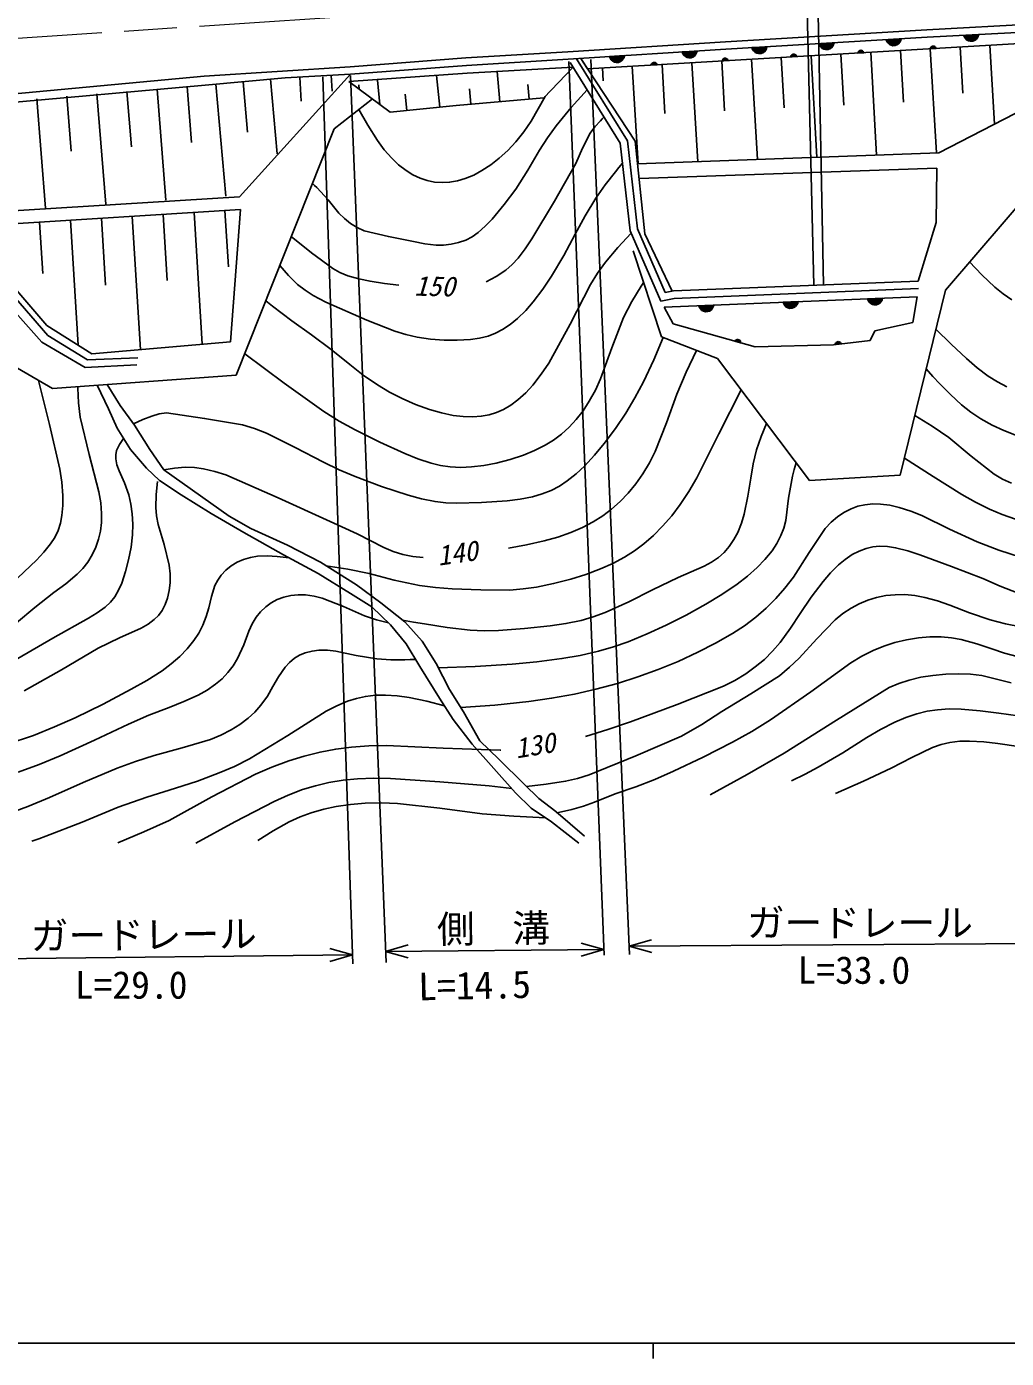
# Model space of a CAD drawing. Units: millimetres, scale not verified. Extents: x 40000 to 680000, y 20000 to 380000.
# Drawn here: x 226424 to 291448, y 204000 to 292352 of the extents above; entities that cross this region are included whole.
import ezdxf
from ezdxf.enums import TextEntityAlignment as Align

# ---------------------------------------------------------------- set-up
doc = ezdxf.new("R2010")
doc.units = ezdxf.units.MM
doc.header["$LTSCALE"] = 1000
doc.linetypes.add('CHAIN', pattern=[18.5, 12, -1.5, 3.5, -1.5])
for name, color, linetype, lineweight in [('M-BGD', 7, 'Continuous', 25), ('M-BMK', 2, 'CHAIN', 13), ('M-TTL-BAND', 7, 'Continuous', 25)]:
    doc.layers.add(name, color=color, linetype=linetype, lineweight=lineweight)
doc.styles.add('ＭＳ ゴシック', font='')
doc.styles.add('ＭＳ 明朝', font='')
doc.styles.get('ＭＳ ゴシック').set_extended_font_data('MS Gothic')
doc.styles.get('ＭＳ 明朝').set_extended_font_data('MS Mincho')

# ---------------------------------------------------------------- blocks, each defined once
blk = doc.blocks.new('BUHIN3')
at = {"color": 7, "linetype": 'Continuous', "lineweight": 25}
for p, q in [((-435, 17), (3, 435)), ((91, 433), (-435, -70)), ((-428, -150), (167, 419)), ((239, 401), (-412, -221)), ((-126, 399), (-395, 141)), ((-386, -283), (300, 374))]:
    blk.add_line(p, q, dxfattribs=at)
blk.add_lwpolyline([(-361, -346), (-412, -235), (-438, -125), (-443, 22), (-405, 142), (-346, 250), (-234, 357), (-124, 411), (-3, 444), (144, 432), (255, 403), (361, 346)], close=True, dxfattribs=at)
blk = doc.blocks.new('BUHIN6')
at = {"color": 7, "linetype": 'Continuous', "lineweight": 25}
for p, q in [((-435, 7), (-7, 435)), ((81, 435), (-433, -80)), ((-424, -159), (157, 423)), ((229, 407), (-406, -230)), ((-135, 396), (-398, 132)), ((-380, -292), (291, 380))]:
    blk.add_line(p, q, dxfattribs=at)
blk.add_lwpolyline([(-353, -354), (-406, -244), (-435, -135), (-444, 12), (-408, 132), (-352, 242), (-243, 352), (-133, 408), (-13, 444), (134, 435), (245, 409), (353, 354)], close=True, dxfattribs=at)
blk = doc.blocks.new('BUHIN7')
at = {"color": 7, "linetype": 'Continuous', "lineweight": 25}
for p, q in [((-435, 9), (-6, 435)), ((83, 435), (-433, -78)), ((-425, -158), (159, 422)), ((231, 406), (-407, -228)), ((-133, 396), (-397, 134)), ((-381, -290), (293, 379))]:
    blk.add_line(p, q, dxfattribs=at)
blk.add_lwpolyline([(-355, -352), (-407, -243), (-435, -133), (-444, 14), (-408, 134), (-351, 243), (-241, 353), (-131, 409), (-11, 444), (136, 434), (247, 407), (355, 352)], close=True, dxfattribs=at)
blk = doc.blocks.new('BUHIN8')
at = {"color": 7, "linetype": 'Continuous', "lineweight": 25}
for p, q in [((-435, 11), (-3, 435)), ((85, 434), (-434, -76)), ((-426, -156), (161, 421)), ((233, 405), (-409, -226)), ((-131, 397), (-397, 136)), ((-383, -288), (295, 378))]:
    blk.add_line(p, q, dxfattribs=at)
blk.add_lwpolyline([(-357, -351), (-409, -241), (-436, -131), (-444, 16), (-407, 136), (-350, 245), (-239, 354), (-129, 409), (-9, 444), (138, 434), (249, 406), (357, 351)], close=True, dxfattribs=at)
blk = doc.blocks.new('BUHIN9')
at = {"color": 7, "linetype": 'Continuous', "lineweight": 25}
for p, q in [((153, 116), (-117, -152)), ((-93, -162), (163, 91)), ((170, 63), (-64, -169)), ((-33, -174), (173, 31)), ((174, -4), (2, -174)), ((53, -159), (159, -54))]:
    blk.add_line(p, q, dxfattribs=at)
blk.add_lwpolyline([(142, 141), (163, 97), (174, 53), (177, -6), (163, -54), (140, -97), (96, -141), (52, -164), (4, -178), (-54, -174), (-99, -163), (-142, -141)], close=True, dxfattribs=at)

msp = doc.modelspace()

# ---------------------------------------------------------------- linework, layer by layer
at = {"layer": 'M-BGD'}
for p, q in [((278656, 307806), (279303, 275215)), ((278663, 275189), (277882, 307107)), ((286171, 292142), (297838, 292773)), ((272803, 291354), (286171, 292142)), ((286199, 291643), (272834, 290855)), ((297868, 292274), (286199, 291643)), ((255577, 290275), (262339, 290690)), ((262339, 290690), (272803, 291354)), ((272834, 290855), (262370, 290191)), ((263656, 289555), (297273, 291515)), ((284419, 290766), (284619, 287337)), ((286397, 290881), (286799, 283981)), ((288375, 290996), (288552, 287945)), ((290352, 291112), (290657, 285883)), ((247893, 289695), (255577, 290275)), ((262370, 290191), (255611, 289777)), ((262406, 290035), (264746, 230759)), ((265817, 284614), (262500, 289963)), ((262925, 290226), (266301, 284782)), ((263203, 290244), (266815, 284751)), ((263656, 289555), (263203, 290244)), ((266427, 230792), (263872, 290169)), ((268599, 289844), (268789, 286582)), ((270577, 289959), (270960, 283393)), ((272554, 290074), (272747, 286770)), ((274532, 290189), (274920, 283540)), ((276509, 290305), (276704, 286959)), ((278487, 290420), (278879, 283687)), ((280464, 290535), (280662, 287148)), ((282442, 290650), (282839, 283834)), ((300931, 290649), (287403, 274869)), ((220594, 287435), (238204, 289072)), ((238204, 289072), (247893, 289695)), ((243589, 288946), (238279, 288469)), ((247928, 289196), (240560, 281063)), ((243589, 288946), (247928, 289196)), ((244553, 289000), (244645, 287416)), ((248065, 230170), (246086, 289032)), ((246629, 289121), (246691, 288065)), ((255665, 289256), (247818, 288722)), ((247926, 289105), (250276, 230258)), ((255611, 289777), (247928, 289196)), ((253837, 287010), (253628, 289116)), ((262687, 289662), (255665, 289256)), ((257836, 287369), (257663, 289375)), ((262687, 289662), (260741, 287620)), ((264644, 289613), (264694, 288756)), ((266622, 289728), (267000, 283246)), ((238279, 288469), (220625, 286876)), ((233083, 288052), (233378, 284376)), ((235078, 288212), (235672, 280832)), ((237073, 288373), (237371, 284669)), ((238978, 288534), (239642, 281097)), ((240793, 288696), (241092, 285353)), ((242608, 288858), (243050, 283905)), ((250556, 286685), (247818, 288722)), ((248503, 288212), (248476, 288481)), ((249872, 287194), (249712, 288804)), ((255899, 287202), (255810, 288230)), ((259773, 287536), (259688, 288514)), ((227097, 287570), (227682, 280300)), ((229092, 287731), (229386, 284082)), ((231087, 287891), (231677, 280566)), ((249383, 287557), (246824, 285576)), ((251650, 286793), (251542, 287880)), ((260741, 287620), (254931, 287119)), ((286965, 283987), (294579, 287897)), ((254931, 287119), (250556, 286685)), ((246824, 285576), (240341, 269220)), ((266483, 278797), (265817, 284614)), ((266301, 284782), (266972, 278928)), ((266815, 284751), (267463, 278606)), ((266974, 283245), (286965, 283987)), ((267077, 282266), (286841, 282968)), ((286841, 282968), (286798, 279349)), ((240560, 281063), (222065, 279927)), ((222162, 279065), (240614, 280212)), ((239589, 280149), (239821, 276420)), ((239959, 271442), (240614, 280212)), ((227287, 279383), (227499, 275975)), ((229338, 279511), (229854, 271215)), ((231388, 279638), (231664, 275197)), ((233438, 279766), (233988, 270931)), ((235488, 279894), (235762, 275500)), ((237539, 280021), (238082, 271281)), ((286798, 279349), (285585, 275468)), ((227443, 271413), (221018, 278590)), ((221712, 278927), (227832, 271856)), ((222162, 279065), (227757, 272513)), ((268512, 274146), (266483, 278797)), ((266972, 278928), (268810, 274712)), ((267463, 278606), (269261, 274798)), ((268559, 271771), (266686, 277485)), ((268810, 274712), (269346, 274815)), ((269346, 274815), (285585, 275468)), ((285605, 274968), (269403, 274317)), ((287403, 274869), (284398, 262589)), ((269403, 274317), (268512, 274146)), ((268733, 273745), (285533, 274424)), ((285533, 274424), (285242, 272727)), ((269339, 272630), (268733, 273745)), ((227757, 272513), (230760, 270654)), ((274769, 271103), (269339, 272630)), ((282721, 272170), (282405, 271539)), ((285242, 272727), (282721, 272170)), ((230304, 269744), (227443, 271413)), ((227832, 271856), (230474, 270255)), ((230760, 270654), (239959, 271442)), ((272275, 270335), (268559, 271771)), ((273441, 271502), (273807, 271400)), ((273804, 271426), (273457, 271524)), ((273478, 271544), (273795, 271455)), ((273785, 271484), (273504, 271562)), ((273534, 271580), (273767, 271515)), ((273729, 271551), (273585, 271592)), ((279981, 271248), (274769, 271103)), ((282405, 271539), (279981, 271248)), ((280091, 271287), (280468, 271332)), ((280455, 271356), (280098, 271313)), ((280109, 271339), (280436, 271379)), ((280415, 271401), (280126, 271367)), ((280147, 271394), (280387, 271423)), ((280338, 271442), (280190, 271425)), ((228147, 268354), (223956, 270765)), ((230474, 270255), (233795, 270374)), ((233727, 269914), (230304, 269744)), ((278372, 262245), (272275, 270335)), ((240341, 269220), (228147, 268354)), ((232633, 267222), (231761, 268610)), ((231109, 268564), (231848, 266990)), ((231848, 266990), (232424, 265709)), ((233579, 265918), (232633, 267222)), ((232424, 265709), (233321, 264301)), ((234602, 264306), (233579, 265918)), ((233321, 264301), (234378, 263052)), ((235540, 262938), (234602, 264306)), ((234378, 263052), (235242, 262251)), ((239863, 259880), (235540, 262938)), ((284398, 262589), (278372, 262245)), ((235242, 262251), (236683, 261290)), ((236683, 261290), (238669, 260042)), ((238669, 260042), (240846, 258793)), ((241301, 259067), (239863, 259880)), ((243740, 257941), (241301, 259067)), ((240846, 258793), (243472, 257320)), ((243472, 257320), (245777, 256064)), ((245929, 256816), (243740, 257941)), ((248306, 255315), (245929, 256816)), ((245777, 256064), (247922, 254751)), ((247922, 254751), (249331, 253854)), ((249932, 254126), (248306, 255315)), ((249331, 253854), (250580, 252669)), ((251514, 252856), (249932, 254126)), ((252667, 251575), (251514, 252856)), ((250580, 252669), (251616, 251409)), ((251616, 251409), (252513, 249904)), ((253595, 250102), (252667, 251575)), ((254492, 248373), (253595, 250102)), ((252513, 249904), (253826, 247791)), ((255421, 246900), (254492, 248373)), ((253826, 247791), (254722, 246382)), ((256509, 244979), (255421, 246900)), ((254722, 246382), (256003, 244749)), ((256003, 244749), (258879, 241521)), ((257758, 243762), (256509, 244979)), ((259455, 242097), (257758, 243762)), ((260416, 241136), (259455, 242097)), ((258879, 241521), (259904, 240496)), ((259904, 240496), (261249, 239599)), ((261537, 240272), (260416, 241136)), ((261249, 239599), (263074, 238190)), ((263458, 238639), (261537, 240272)), ((266404, 231337), (298053, 231568)), ((219539, 230448), (248044, 230782)), ((250247, 230996), (264732, 231119))]:
    msp.add_line(p, q, dxfattribs=at)
for points in [[(263617, 288163), (262571, 286989), (261574, 285779), (260993, 284982), (260460, 284150), (259694, 282835), (258881, 281562), (258127, 280560), (257311, 279578), (256865, 279107), (256382, 278685), (255989, 278415), (255563, 278196), (255091, 278026), (254599, 277912), (254099, 277855), (253602, 277858), (252854, 277948), (252098, 278100), (250440, 278428), (248827, 278808), (248364, 279023), (247919, 279297), (247518, 279615), (247152, 279982), (246435, 280855), (245674, 281688), (245536, 281818), (245389, 281954)], [(248471, 286851), (249062, 285809), (249710, 284789), (250161, 284187), (250664, 283616), (251115, 283188), (251611, 282800), (252063, 282517), (252542, 282290), (253008, 282136), (253491, 282041), (253993, 282005), (254496, 282028), (255021, 282120), (255531, 282270), (256099, 282506), (256644, 282797), (257229, 283180), (257785, 283616), (258357, 284143), (258884, 284710), (259413, 285372), (259901, 286081), (260383, 286888), (260829, 287712)], [(256916, 275412), (257585, 275783), (258222, 276205), (258653, 276578), (259044, 276995), (259519, 277611), (259952, 278272), (261455, 280783), (262879, 283279), (263324, 284290), (263825, 285275), (264138, 285707), (264508, 286113), (264621, 286228), (264742, 286349)], [(243226, 276499), (243796, 275850), (244403, 275249), (244900, 274859), (245434, 274517), (246286, 274072), (247183, 273671), (249013, 272882), (250850, 272155), (251590, 271925), (252346, 271753), (253231, 271626), (254131, 271560), (255004, 271545), (255875, 271590), (256471, 271676), (257048, 271819), (257536, 272005), (258010, 272252), (258517, 272590), (259003, 272986), (259544, 273517), (260044, 274092), (260680, 274935), (261261, 275805), (262068, 277172), (262829, 278579), (263489, 279790), (264201, 280971), (264826, 281860), (265505, 282722), (265734, 283000), (265969, 283284)], [(266548, 278649), (265668, 277701), (264838, 276717), (264319, 276000), (263849, 275247), (262488, 272611), (261080, 270018), (260579, 269285), (260021, 268576), (259545, 268062), (259030, 267595), (258561, 267246), (258065, 266952), (257607, 266747), (257132, 266600), (256591, 266501), (256036, 266461), (255389, 266481), (254734, 266561), (253947, 266726), (253171, 266950), (252243, 267285), (251348, 267672), (250506, 268103), (249700, 268583), (248770, 269237), (247871, 269941), (246627, 270942), (245341, 271900), (244030, 272828), (242746, 273810), (242527, 273983), (242301, 274164)], [(243988, 278421), (245340, 277340), (246738, 276300), (247218, 276040), (247733, 275830), (248462, 275618), (249218, 275461), (250174, 275312), (251131, 275191)], [(289007, 276739), (289824, 275883), (290675, 275078), (291230, 274630), (291819, 274234)], [(240908, 270652), (243513, 268708), (246154, 266812), (247177, 266178), (248237, 265592), (249857, 264790), (251527, 264031), (252384, 263684), (253266, 263392), (253894, 263239), (254541, 263144), (255234, 263111), (255942, 263137), (256763, 263235), (257584, 263393), (258508, 263634), (259411, 263931), (260134, 264225), (260833, 264575), (261393, 264917), (261924, 265313), (262427, 265772), (262896, 266281), (263353, 266869), (263768, 267503), (264168, 268230), (264513, 268982), (265252, 271040), (266041, 273060), (266597, 274108), (267213, 275141), (267292, 275270), (267371, 275398)], [(291476, 268465), (290848, 268790), (290250, 269168), (289513, 269722), (288811, 270324), (287780, 271294), (286772, 272291)], [(268664, 271731), (268041, 270249), (267361, 268787), (266798, 267735), (266181, 266711), (265498, 265695), (264753, 264696), (264118, 263922), (263438, 263189), (262893, 262680), (262307, 262215), (261787, 261875), (261240, 261588), (260628, 261349), (259993, 261165), (259169, 261000), (258314, 260891), (256620, 260781), (254950, 260732), (254248, 260757), (253537, 260843), (252637, 261023), (251748, 261263), (249983, 261851), (248234, 262497), (247169, 262946), (246118, 263456), (244243, 264439), (242335, 265370), (241556, 265680), (240751, 265935), (238234, 266362), (235704, 266729), (235223, 266653), (234737, 266514), (234131, 266277), (233519, 266001)], [(270886, 270872), (270204, 269435), (269573, 267966), (268885, 266061), (268136, 264165), (267755, 263411), (267319, 262684), (266854, 262022), (266341, 261398), (265819, 260853), (265249, 260346), (264656, 259902), (264028, 259508), (263309, 259129), (262552, 258800), (261678, 258491), (260779, 258236), (259598, 257977), (258401, 257760)], [(292115, 265228), (291268, 265559), (290503, 265920), (289760, 266338), (289095, 266780), (288468, 267269), (287731, 267939), (287025, 268663), (286577, 269151), (286127, 269653)], [(227221, 268886), (227951, 265950), (228623, 262998), (228754, 262128), (228826, 261240), (228828, 260577), (228769, 259921), (228669, 259412), (228511, 258924), (228291, 258467), (228016, 258036), (227571, 257482), (227073, 256957), (225836, 255783)], [(225746, 252788), (226962, 253817), (228237, 254818), (229027, 255394), (229780, 256018), (230154, 256404), (230485, 256832), (230775, 257306), (231017, 257820), (231200, 258347), (231324, 258886), (231392, 259461), (231401, 260049), (231341, 260767), (231219, 261494), (230567, 263974), (229981, 266434), (229876, 267393), (229828, 268372), (229827, 268422), (229825, 268473)], [(246309, 256576), (247740, 256350), (249161, 256065), (250827, 255636), (252502, 255267), (253570, 255132), (254658, 255056), (256572, 254986), (258486, 254976), (259380, 255043), (260268, 255170), (261398, 255399), (262533, 255691), (263536, 256003), (264518, 256372), (265323, 256734), (266108, 257153), (266764, 257569), (267397, 258041), (268032, 258594), (268634, 259200), (269242, 259900), (269802, 260638), (270381, 261509), (270905, 262407), (272366, 265329), (273842, 268256)], [(275527, 266021), (275169, 265161), (274865, 264277), (274647, 263350), (274484, 262396), (274299, 261206), (274052, 260015), (273867, 259402), (273622, 258801), (273362, 258316), (273050, 257860), (272713, 257473), (272336, 257132), (271886, 256821), (271395, 256554), (269662, 255795), (267964, 254985), (266400, 254202), (264810, 253473), (264023, 253185), (263218, 252955), (262211, 252750), (261180, 252602), (259462, 252411), (257745, 252281), (256798, 252268), (255853, 252316), (254343, 252494), (252829, 252733), (252100, 252852), (251372, 252970)], [(285368, 266551), (286512, 265849), (287627, 265094), (289110, 263856), (290638, 262660), (291200, 262334), (291797, 262057)], [(232857, 265029), (232593, 264628), (232396, 264221), (232335, 263948), (232335, 263670), (232412, 263282), (232557, 262877), (232911, 262087), (233202, 261288), (233350, 260667), (233439, 260033), (233479, 259344), (233459, 258643), (233354, 257819), (233185, 256980), (232993, 256199), (232743, 255434), (232531, 254961), (232270, 254525), (231983, 254171), (231641, 253847), (231115, 253454), (230535, 253097), (228152, 251771), (225849, 250423)], [(253743, 249818), (256197, 249905), (258646, 250052), (260295, 250211), (261948, 250431), (263168, 250640), (264385, 250910), (265372, 251196), (266342, 251540), (267610, 252061), (268861, 252640), (270192, 253308), (271503, 254033), (272555, 254672), (273576, 255362), (274261, 255894), (274917, 256479), (275427, 257010), (275895, 257585), (276219, 258071), (276487, 258583), (276673, 259072), (276801, 259579), (276998, 261059), (277256, 262538), (277369, 262972), (277492, 263414)], [(292059, 259683), (291177, 259985), (290319, 260342), (289397, 260798), (288494, 261312), (286580, 262515), (284677, 263727)], [(252735, 257126), (252059, 257197), (251398, 257327), (250758, 257535), (250124, 257805), (248358, 258694), (246571, 259527), (243124, 261091), (239634, 262608), (238909, 262837), (238164, 263009), (237557, 263093), (236948, 263116), (236246, 263058), (235540, 262938)], [(235115, 262174), (235029, 261310), (235003, 260454), (235050, 259895), (235158, 259332), (235546, 257993), (235877, 256630), (235943, 256051), (235948, 255461), (235892, 254942), (235776, 254428), (235623, 254010), (235413, 253614), (235174, 253293), (234891, 253013), (234481, 252709), (234028, 252450), (232578, 251810), (231168, 251121), (228739, 249678), (226263, 248278)], [(255251, 247170), (257504, 247340), (259753, 247571), (261268, 247789), (262775, 248068), (264211, 248394), (265630, 248777), (266991, 249208), (268332, 249695), (269662, 250242), (270971, 250847), (272136, 251442), (273282, 252096), (274064, 252603), (274816, 253163), (275505, 253764), (276154, 254410), (276751, 255095), (277310, 255829), (278351, 257474), (279430, 259067), (279812, 259469), (280238, 259831), (280669, 260120), (281137, 260361), (281589, 260528), (282056, 260635), (282574, 260686), (283098, 260676), (283723, 260597), (284338, 260458), (285108, 260212), (285846, 259914), (287667, 259014), (289510, 258171), (290938, 257629), (292385, 257146)], [(223372, 244177), (226886, 245333), (228277, 245888), (229644, 246498), (231498, 247410), (233361, 248393), (234401, 248978), (235413, 249616), (236027, 250068), (236598, 250563), (237082, 251072), (237530, 251630), (237855, 252122), (238129, 252646), (238348, 253213), (238509, 253799), (238689, 254547), (238923, 255265), (239103, 255626), (239342, 255968), (239648, 256292), (239999, 256574), (240394, 256815), (240822, 257004), (241282, 257137), (241752, 257210), (242390, 257234), (243048, 257198), (243445, 257159), (243854, 257112)], [(263516, 245251), (265006, 245713), (266493, 246236), (269599, 247387), (272683, 248594), (273428, 248976), (274147, 249413), (274784, 249869), (275384, 250372), (275931, 250914), (276433, 251495), (277126, 252438), (277772, 253419), (278500, 254490), (279287, 255538), (279772, 256113), (280299, 256646), (280738, 257010), (281214, 257327), (281672, 257562), (282151, 257739), (282585, 257839), (283036, 257881), (283557, 257862), (284090, 257781), (284897, 257571), (285695, 257302), (287813, 256541), (289879, 255737), (291044, 255224), (292231, 254768)], [(250446, 252797), (249635, 253000), (248843, 253260), (247458, 253875), (246045, 254436), (245502, 254573), (244942, 254652), (244447, 254661), (243951, 254609), (243496, 254503), (243060, 254340), (242660, 254124), (242292, 253857), (241956, 253537), (241666, 253177), (241393, 252723), (241176, 252244), (240832, 251337), (240425, 250438), (240131, 249952), (239787, 249501), (239393, 249089), (238954, 248720), (238398, 248337), (237804, 248002), (236861, 247568), (235893, 247189), (234527, 246664), (233185, 246084), (230928, 245004), (228639, 243975), (227261, 243409), (225854, 242896)], [(259606, 241947), (260907, 242090), (262192, 242292), (262986, 242476), (263765, 242719), (266848, 243970), (269895, 245272), (271233, 246063), (272555, 246914), (274498, 248080), (276397, 249290), (277061, 249847), (277695, 250459), (278860, 251742), (280074, 252990), (280590, 253408), (281144, 253777), (281685, 254069), (282259, 254310), (282835, 254486), (283437, 254605), (284071, 254666), (284709, 254667), (285376, 254607), (286042, 254487), (286874, 254257), (287693, 253969), (289011, 253456), (290366, 252993), (291381, 252730), (292410, 252525)], [(292158, 250572), (291321, 250785), (290481, 251063), (289477, 251409), (288448, 251700), (287797, 251812), (287129, 251865), (286376, 251861), (285624, 251795), (284830, 251672), (284038, 251488), (283313, 251256), (282611, 250968), (281856, 250582), (281131, 250143), (278475, 248228), (275791, 246368), (274546, 245596), (273268, 244875), (271324, 243890), (269352, 242958), (268117, 242414), (266862, 241925), (265486, 241447), (264121, 240909), (263383, 240636), (262617, 240418), (262120, 240304), (261621, 240200)], [(225062, 240080), (226514, 240614), (227942, 241204), (230169, 242208), (232425, 243159), (233642, 243609), (234880, 244003), (236755, 244504), (238623, 245065), (239319, 245349), (239998, 245690), (240573, 246051), (241126, 246469), (241569, 246878), (241975, 247336), (242399, 247940), (242771, 248573), (243147, 249226), (243579, 249855), (243869, 250177), (244204, 250458), (244544, 250662), (244914, 250814), (245365, 250928), (245827, 250981), (246389, 250976), (246953, 250911), (248303, 250634), (249663, 250416), (250588, 250351), (251523, 250346), (251881, 250355), (252239, 250365)], [(271778, 241393), (274254, 242743), (276699, 244144), (280163, 246344), (283667, 248498), (284318, 248775), (284993, 248995), (285773, 249183), (286567, 249312), (287420, 249398), (288285, 249424), (289056, 249389), (289829, 249294), (291767, 248823)], [(254150, 247281), (252986, 247595), (251802, 247852), (251023, 247961), (250237, 248009), (249574, 247995), (248911, 247919), (248310, 247788), (247715, 247596), (247007, 247294), (246310, 246932), (243764, 245315), (241212, 243765), (240227, 243277), (239206, 242838), (237762, 242303), (236300, 241824), (234394, 241222), (232506, 240563), (230114, 239573), (227691, 238635), (227229, 238470), (226767, 238306)], [(292881, 246535), (290946, 246799), (289700, 246966), (288442, 247072), (287661, 247083), (286877, 247034), (286191, 246928), (285513, 246763), (284773, 246513), (284040, 246200), (283100, 245719), (282186, 245183), (280591, 244178), (278960, 243222), (278085, 242765), (277192, 242318)], [(280105, 241485), (281960, 242291), (283799, 243156), (285167, 243874), (286553, 244532), (287115, 244725), (287704, 244862), (288348, 244939), (289001, 244957), (289944, 244904), (290877, 244792), (292260, 244590)], [(232476, 238204), (234192, 238921), (235879, 239692), (238719, 241247), (241606, 242759), (242698, 243227), (243819, 243642), (244854, 243963), (245903, 244225), (246944, 244421), (247995, 244557), (249143, 244638), (250306, 244660), (254076, 244474), (257859, 244349), (257889, 244348)], [(237650, 238191), (240238, 239591), (242860, 240941), (243789, 241364), (244739, 241731), (245600, 241994), (246478, 242198), (247428, 242356), (248385, 242454), (249475, 242496), (250574, 242477), (253845, 242258), (257115, 241979), (257870, 241894), (258625, 241806)], [(260869, 239853), (258762, 239962), (256662, 240131), (253850, 240500), (251033, 240810), (249965, 240848), (248885, 240825), (247927, 240748), (246974, 240610), (246140, 240432), (245315, 240194), (244577, 239919), (243853, 239585), (242795, 239000), (241759, 238364)], [(263228, 231538), (264732, 231119), (263235, 230679)], [(267907, 230917), (266404, 231337), (267901, 231776)], [(246539, 231196), (248044, 230782), (246549, 230337)], [(251750, 230578), (250247, 230996), (251743, 231437)]]:
    msp.add_lwpolyline(points, dxfattribs=at)
for points in [[(273424, 271481), (273452, 271521), (273485, 271552), (273534, 271584), (273583, 271595), (273633, 271597), (273692, 271580), (273733, 271553), (273769, 271518), (273795, 271465), (273807, 271421), (273809, 271373)], [(280084, 271261), (280094, 271308), (280112, 271350), (280146, 271398), (280187, 271427), (280231, 271448), (280293, 271455), (280341, 271446), (280388, 271427), (280432, 271388), (280460, 271352), (280481, 271308)]]:
    msp.add_lwpolyline(points, close=True, dxfattribs=at)
at = {"layer": 'M-BMK'}
msp.add_line((164054, 287486), (260458, 293883), dxfattribs=at)
at = {"layer": 'M-TTL-BAND'}
for p, q in [((40000, 205000), (579000, 205000)), ((268000, 205000), (268000, 204000))]:
    msp.add_line(p, q, dxfattribs=at)

# ---------------------------------------------------------------- block references
at = {"layer": 'M-BGD', "rotation": 138.57538}
for name, p in [('BUHIN7', (279516, 291249)), ('BUHIN7', (283971, 291512)), ('BUHIN8', (289116, 291801)), ('BUHIN6', (265610, 290397)), ('BUHIN6', (270426, 290702)), ('BUHIN7', (275061, 290986)), ('BUHIN9', (281789, 290612)), ('BUHIN9', (286588, 290892)), ('BUHIN9', (268061, 289812)), ('BUHIN9', (272788, 290088)), ('BUHIN9', (277333, 290353)), ('BUHIN3', (282733, 274311)), ('BUHIN3', (271533, 273859)), ('BUHIN3', (277133, 274085))]:
    msp.add_blockref(name, p, dxfattribs=at)

# ---------------------------------------------------------------- texts
at = {"layer": 'M-BGD', "style": 'ＭＳ 明朝', "oblique": 15}
for s, rotation, p in [('150', 358.9, (252129, 274106)), ('140', 8.1, (253817, 256194)), ('130', 9.6, (259002, 243404))]:
    msp.add_text(s, height=1320, rotation=rotation, dxfattribs=at).set_placement(p, align=Align.BOTTOM_LEFT)
at = {"layer": 'M-BGD', "style": 'ＭＳ ゴシック'}
for s, rotation, p in [('側\u3000溝', 0.7, (253676, 231004)), ('ガードレール', 0.6, (226711, 230556)), ('L=14.5', 1.3, (252445, 227199))]:
    msp.add_text(s, height=1833, rotation=rotation, dxfattribs=at).set_placement(p, align=Align.BOTTOM_LEFT)
for s, p in [('ガードレール', (274228, 231433)), ('L=33.0', (277585, 228300)), ('L=29.0', (229620, 227311))]:
    msp.add_text(s, height=1833, dxfattribs=at).set_placement(p, align=Align.BOTTOM_LEFT)

doc.saveas('drawing.dxf')
